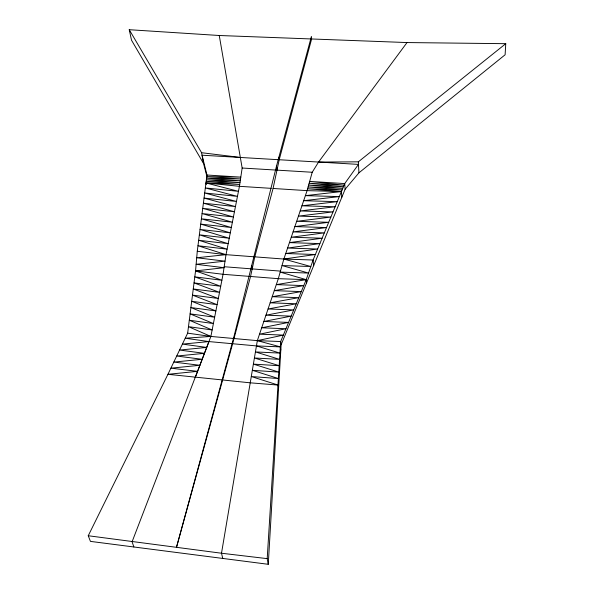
<?xml version="1.0" encoding="UTF-8"?>
<svg xmlns="http://www.w3.org/2000/svg" width="594" height="594" viewBox="0 0 594 594"><rect width="100%" height="100%" fill="white"/><g stroke="black" fill="none" stroke-linecap="round" stroke-linejoin="round"><path stroke-width="0.89" d="M207.098 177.198L203.542 163.491L131.512 40.206L129.24 29.7L219.253 35.499L407.024 42.56L505.754 43.689L505.115 54.774L358.939 172.832L345.107 189.271L281.125 344.728L268.265 564.3L90.444 541.386L88.246 535.743L167.939 374.309L187.659 333.152L195.552 270.901L197.267 251.262L206.979 175.022L202.049 155.212L278.274 159.689M268.265 564.3L267.196 558.635L280.68 341.528L306.222 279.648L313.097 260.016L344.72 183.576L358.472 164.397L279.202 159.741L278.898 157.21M219.253 35.499L242.159 168.028L239.434 186.323L226.01 254.663L223.047 274.294L210.877 336.442L195.233 377.591M222.757 558.434L221.503 553.229L257.336 340.637L278.319 278.675L283.858 259.051L307.083 190.637L312.221 172.26L318.562 162.051L407.024 42.56M311.635 39.167L311.404 36.472L276.492 166.149L233.791 337.303L176.448 547.468L232.625 343.74L250.549 276.477L254.789 256.846L273.062 188.469L279.202 159.741L311.62 38.974M318.562 162.051L358.331 161.835L505.754 43.689M281.125 344.728L280.68 341.528L257.336 340.637L210.877 336.442L188.484 326.663L212.147 329.967L189.3 320.233L213.402 323.559L190.102 313.87L214.649 317.203L190.904 307.558L215.882 310.907L191.699 301.307L217.1 304.663L192.486 295.114L218.31 298.478L193.258 288.981L219.513 292.352L194.03 282.9L220.701 286.278L194.795 276.871L221.881 280.257L195.552 270.901L224.042 267.701L196.131 264.308L225.029 261.16L196.703 257.759L226.01 254.663L283.858 259.051L313.097 260.016L313.662 265.667M187.659 333.152L210.877 336.442L185.231 338.224L208.969 341.58L256.482 345.916L280.368 346.881L280.806 350.066M242.159 168.028L312.221 172.26M206.979 175.022L240.808 177.123L206.779 176.604L240.533 178.957L206.578 178.185L240.258 180.791L206.378 179.774L239.983 182.633L206.177 181.363L239.709 184.474L205.97 182.959L206.259 184.563M271.243 188.35L239.434 186.323L205.97 182.959L238.446 191.327L205.331 187.956L237.459 196.376L204.692 192.998L236.464 201.463L204.046 198.077L235.454 206.586L203.393 203.2L234.437 211.754L202.732 208.36L233.412 216.966L202.071 213.573L232.38 222.215L201.403 218.822L231.341 227.517L200.727 224.116L230.294 232.855L200.044 229.455L229.232 238.239L199.361 234.838L228.17 243.666L198.671 240.266L227.094 249.146L197.973 245.745L226.01 254.663L197.267 251.262M273.062 188.469L307.083 190.637L341.416 191.565L341.817 197.253M224.19 266.728L280.375 271.102M249.636 276.403L223.047 274.294L195.552 270.901M250.549 276.477L278.319 278.675L306.222 279.648L306.571 282.885M278.571 388.231L278.111 385.068L250.252 382.826L167.939 374.309L197.542 371.339L170.879 368.176L199.866 365.288L173.797 362.088L202.175 359.281L176.693 356.044L204.455 353.333L179.559 350.059L206.727 347.431L182.41 344.112L208.969 341.58L132.091 541.787L133.865 546.977M267.196 558.635L221.503 553.229L88.246 535.743M129.24 29.7L201.596 152.71L240.37 157.462M280.368 346.881L257.336 340.637L283.338 335.098L259.519 334.192L285.966 328.72L261.687 327.806L288.58 322.401L263.825 321.473L291.164 316.134L265.956 315.199L293.726 309.92L268.057 308.977L296.272 303.764L270.151 302.814L298.789 297.661L272.215 296.696L301.292 291.602L274.272 290.637L303.772 285.603L276.307 284.63L306.222 279.648L280.182 272.089L308.531 273.062L282.024 265.548L310.825 266.52L283.858 259.051L315.377 254.499L285.729 253.527L317.642 249.027L287.593 248.054L319.891 243.592L289.434 242.627L322.119 238.209L291.26 237.236L324.331 232.863L293.072 231.898L326.522 227.561L294.876 226.596L328.705 222.297L296.658 221.339L330.858 217.077L298.433 216.119L333.004 211.895L300.185 210.944L335.135 206.749L301.93 205.806L337.244 201.648L303.66 200.713L339.337 196.584L305.375 195.649L341.416 191.565L307.603 188.781L342.077 189.961L308.115 186.932L342.738 188.357L308.635 185.083L343.399 186.761L309.147 183.242L344.06 185.165L309.667 181.4L344.72 183.576L345.107 189.271M256.482 345.916L279.997 353.103L255.465 351.93L279.626 359.377L254.447 357.996L279.254 365.718L253.408 364.122L278.876 372.111L252.368 370.3L278.497 378.564L251.314 376.537L278.111 385.068M222.498 379.64L222.594 380.123M233.791 337.303L234.014 338.535M201.596 152.71L203.542 163.491M251.678 265.622L252.183 268.904M276.492 166.149L276.982 170.129M358.331 161.835L358.939 172.832"/></g></svg>
